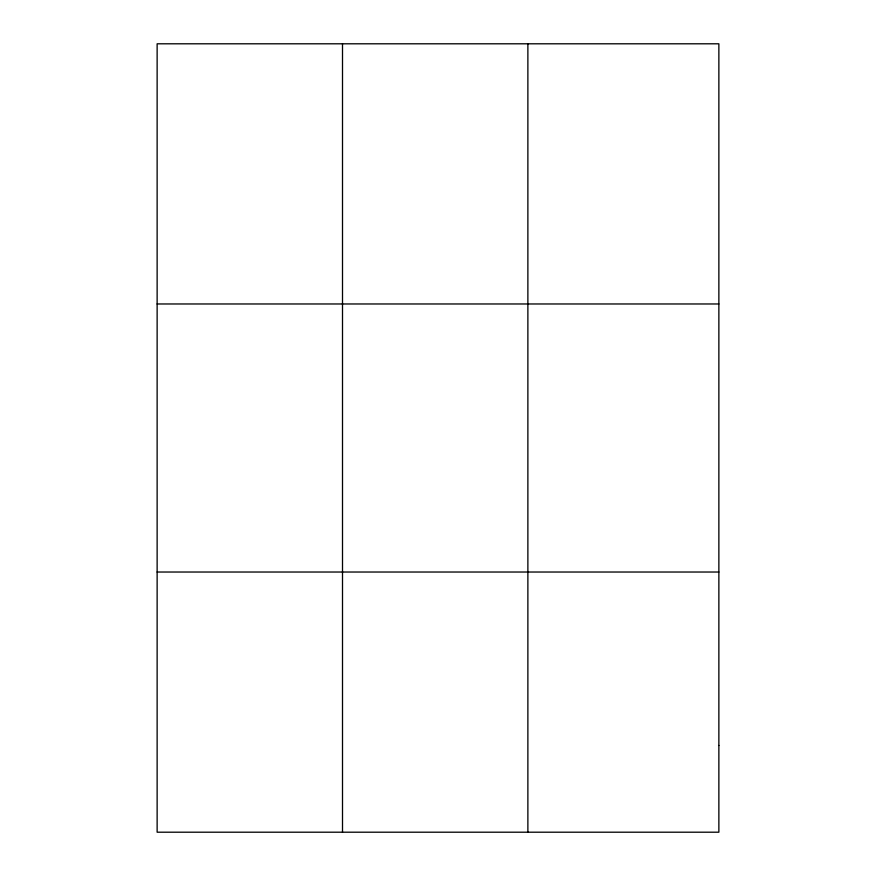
<?xml version="1.0" encoding="UTF-8"?>
<svg xmlns="http://www.w3.org/2000/svg" width="876" height="876" viewBox="0 0 876 876"><rect width="100%" height="100%" fill="white"/><g stroke="black" fill="none" stroke-linecap="round" stroke-linejoin="round"><path stroke-width="1.31" d="M342.505 832.2L342.505 43.8M527.878 832.2L527.878 43.8M157.132 303.972L718.867 303.972M157.132 572.028L718.867 572.028M718.867 745.476L718.867 832.2L157.132 832.2L157.132 43.8L718.867 43.8L718.867 745.476"/></g></svg>
